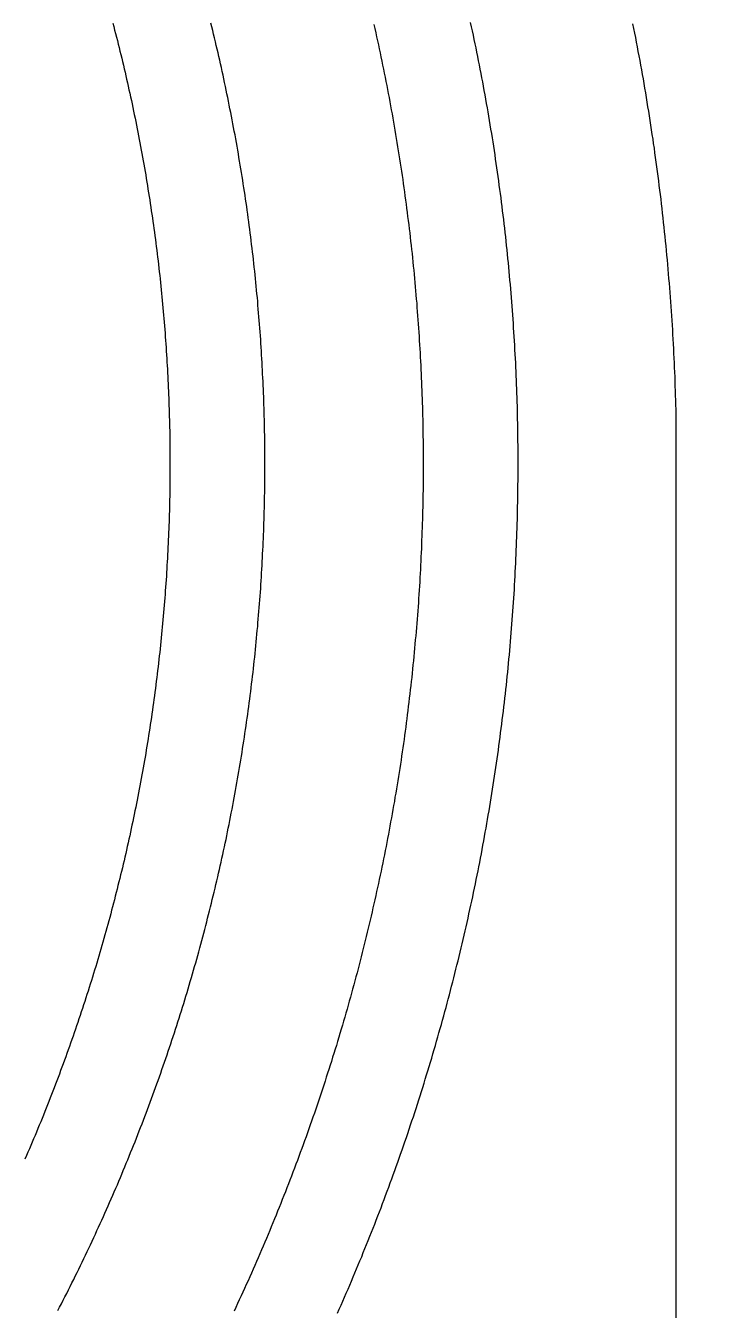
# Model space of a CAD drawing. Header units: inches. Extents: x -43479 to 56521, y -44741 to 59530.
# Drawn here: x 25006 to 25887, y 38047 to 39670 of the extents above; entities that cross this region are included whole.
import ezdxf

# ---------------------------------------------------------------- set-up
doc = ezdxf.new("R2010")
doc.units = ezdxf.units.IN
doc.header["$MEASUREMENT"] = 0

# ---------------------------------------------------------------- blocks, each defined once
blk = doc.blocks.new('kanishk_spiralEditV1')
for points in [[(5149.6, 2557.2), (5151.9, 2552.1), (5154.1, 2547), (5156.3, 2541.9), (5158.6, 2536.8), (5160.8, 2531.7), (5163, 2526.6), (5165.1, 2521.5), (5167.3, 2516.4), (5169.5, 2511.3), (5171.6, 2506.2), (5173.8, 2501.1), (5175.9, 2495.9), (5178, 2490.8), (5180.2, 2485.7), (5182.3, 2480.5), (5184.4, 2475.4), (5186.4, 2470.2), (5188.5, 2465.1), (5190.6, 2459.9), (5192.6, 2454.8), (5194.6, 2449.6), (5196.7, 2444.4), (5198.7, 2439.3), (5200.7, 2434.1), (5202.7, 2428.9), (5204.7, 2423.7), (5206.6, 2418.5), (5208.6, 2413.3), (5210.5, 2408.2), (5212.5, 2403), (5214.4, 2397.7), (5216.3, 2392.5), (5218.2, 2387.3), (5220.1, 2382.1), (5222, 2376.9), (5223.9, 2371.7), (5225.7, 2366.4), (5227.6, 2361.2), (5229.4, 2356), (5231.3, 2350.7), (5233.1, 2345.5), (5234.9, 2340.3), (5236.7, 2335), (5238.5, 2329.8), (5240.2, 2324.5), (5242, 2319.2), (5243.7, 2314), (5245.5, 2308.7), (5247.2, 2303.4), (5248.9, 2298.2), (5250.6, 2292.9), (5252.3, 2287.6), (5254, 2282.3), (5255.7, 2277.1), (5257.3, 2271.8), (5259, 2266.5), (5260.6, 2261.2), (5262.3, 2255.9), (5263.9, 2250.6), (5265.5, 2245.3), (5267.1, 2240), (5268.7, 2234.7), (5270.2, 2229.3), (5271.8, 2224), (5273.3, 2218.7), (5274.9, 2213.4), (5276.4, 2208), (5277.9, 2202.7), (5279.4, 2197.4), (5280.9, 2192.1), (5282.4, 2186.7), (5283.9, 2181.4), (5285.3, 2176), (5286.8, 2170.7), (5288.2, 2165.3), (5289.6, 2160), (5291.1, 2154.6), (5292.5, 2149.3), (5293.9, 2143.9), (5295.2, 2138.5), (5296.6, 2133.2), (5298, 2127.8), (5299.3, 2122.4), (5300.6, 2117.1), (5302, 2111.7), (5303.3, 2106.3), (5304.6, 2100.9), (5305.9, 2095.5), (5307.1, 2090.2), (5308.4, 2084.8), (5309.7, 2079.4), (5310.9, 2074), (5312.2, 2068.6), (5313.4, 2063.2), (5314.6, 2057.8), (5315.8, 2052.4), (5317, 2047), (5318.1, 2041.6), (5319.3, 2036.2), (5320.5, 2030.7), (5321.6, 2025.3), (5322.7, 2019.9), (5323.9, 2014.5), (5325, 2009.1), (5326.1, 2003.7), (5327.2, 1998.2), (5328.2, 1992.8), (5329.3, 1987.4), (5330.3, 1981.9), (5331.4, 1976.5), (5332.4, 1971.1), (5333.4, 1965.6), (5334.4, 1960.2), (5335.4, 1954.8), (5336.4, 1949.3), (5337.4, 1943.9), (5338.3, 1938.4), (5339.3, 1933), (5340.2, 1927.5), (5341.1, 1922.1), (5342.1, 1916.6), (5343, 1911.2), (5343.9, 1905.7), (5344.7, 1900.3), (5345.6, 1894.8), (5346.5, 1889.3), (5347.3, 1883.9), (5348.1, 1878.4), (5349, 1872.9), (5349.8, 1867.5), (5350.6, 1862), (5351.4, 1856.5), (5352.1, 1851.1), (5352.9, 1845.6), (5353.7, 1840.1), (5354.4, 1834.6), (5355.1, 1829.2), (5355.8, 1823.7), (5356.6, 1818.2), (5357.2, 1812.7), (5357.9, 1807.2), (5358.6, 1801.8), (5359.3, 1796.3), (5359.9, 1790.8), (5360.6, 1785.3), (5361.2, 1779.8), (5361.8, 1774.3), (5362.4, 1768.8), (5363, 1763.3), (5363.6, 1757.9), (5364.1, 1752.4), (5364.7, 1746.9), (5365.2, 1741.4), (5365.8, 1735.9), (5366.3, 1730.4), (5366.8, 1724.9), (5367.3, 1719.4), (5367.8, 1713.9), (5368.3, 1708.4), (5368.7, 1702.9), (5369.2, 1697.4), (5369.6, 1691.9), (5370.1, 1686.4), (5370.5, 1680.9), (5370.9, 1675.4), (5371.3, 1669.9), (5371.7, 1664.4), (5372, 1658.9), (5372.4, 1653.3), (5372.8, 1647.8), (5373.1, 1642.3), (5373.4, 1636.8), (5373.7, 1631.3), (5374, 1625.8), (5374.3, 1620.3), (5374.6, 1614.8), (5374.9, 1609.3), (5375.1, 1603.8), (5375.4, 1598.3), (5375.6, 1592.7), (5375.8, 1587.2), (5376, 1581.7), (5376.2, 1576.2), (5376.4, 1570.7), (5376.6, 1565.2), (5376.8, 1559.7), (5376.9, 1554.2), (5377.1, 1548.7), (5377.2, 1543.1), (5377.3, 1537.6), (5377.4, 1532.1), (5377.5, 1526.6), (5377.6, 1521.1), (5377.7, 1515.6), (5377.7, 1510.1), (5377.8, 1504.6), (5377.8, 1499), (5377.9, 1493.5), (5377.9, 1488), (5377.9, 1482.5), (5377.9, 1477), (5377.8, 1471.5), (5377.8, 1466), (5377.8, 1460.5), (5377.7, 1455), (5377.6, 1449.4), (5377.6, 1443.9), (5377.5, 1438.4), (5377.4, 1432.9), (5377.3, 1427.4), (5377.1, 1421.9), (5377, 1416.4), (5376.9, 1410.9), (5376.7, 1405.4), (5376.5, 1399.9), (5376.3, 1394.4), (5376.2, 1388.9), (5376, 1383.4), (5375.7, 1377.9), (5375.5, 1372.4), (5375.3, 1366.9), (5375, 1361.4), (5374.8, 1355.9), (5374.5, 1350.4), (5374.2, 1344.9), (5373.9, 1339.4), (5373.6, 1333.9), (5373.3, 1328.4), (5372.9, 1322.9), (5372.6, 1317.4), (5372.2, 1311.9), (5371.9, 1306.4), (5371.5, 1300.9), (5371.1, 1295.4), (5370.7, 1289.9), (5370.3, 1284.4), (5369.9, 1279), (5369.4, 1273.5), (5369, 1268), (5368.5, 1262.5), (5368.1, 1257), (5367.6, 1251.5), (5367.1, 1246.1), (5366.6, 1240.6), (5366.1, 1235.1), (5365.6, 1229.6), (5365, 1224.2), (5364.5, 1218.7), (5363.9, 1213.2), (5363.3, 1207.7), (5362.7, 1202.3), (5362.2, 1196.8), (5361.5, 1191.3), (5360.9, 1185.9), (5360.3, 1180.4), (5359.7, 1174.9), (5359, 1169.5), (5358.3, 1164), (5357.7, 1158.6), (5357, 1153.1), (5356.3, 1147.7), (5355.6, 1142.2), (5354.9, 1136.8), (5354.1, 1131.3), (5353.4, 1125.9), (5352.6, 1120.4), (5351.9, 1115), (5351.1, 1109.5), (5350.3, 1104.1), (5349.5, 1098.7), (5348.7, 1093.2), (5347.9, 1087.8), (5347, 1082.4), (5346.2, 1076.9), (5345.3, 1071.5), (5344.5, 1066.1), (5343.6, 1060.7), (5342.7, 1055.2), (5341.8, 1049.8), (5340.9, 1044.4), (5339.9, 1039), (5339, 1033.6), (5338.1, 1028.2), (5337.1, 1022.8), (5336.1, 1017.3), (5335.1, 1011.9), (5334.2, 1006.5), (5333.1, 1001.1), (5332.1, 995.7), (5331.1, 990.3), (5330.1, 985), (5329, 979.6), (5328, 974.2), (5326.9, 968.8), (5325.8, 963.4), (5324.7, 958), (5323.6, 952.7), (5322.5, 947.3), (5321.4, 941.9), (5320.2, 936.5), (5319.1, 931.2), (5317.9, 925.8)], [(4796.3, 2553.8), (4798.6, 2549.4), (4800.8, 2545.1), (4803.1, 2540.7), (4805.3, 2536.4), (4807.5, 2532), (4809.7, 2527.6), (4811.9, 2523.3), (4814.1, 2518.9), (4816.3, 2514.5), (4818.4, 2510.1), (4820.6, 2505.7), (4822.7, 2501.3), (4824.9, 2496.9), (4827, 2492.5), (4829.1, 2488.1), (4831.2, 2483.7), (4833.3, 2479.3), (4835.4, 2474.9), (4837.5, 2470.5), (4839.6, 2466), (4841.6, 2461.6), (4843.7, 2457.2), (4845.7, 2452.7), (4847.8, 2448.3), (4849.8, 2443.8), (4851.8, 2439.4), (4853.8, 2434.9), (4855.8, 2430.5), (4857.8, 2426), (4859.8, 2421.5), (4861.7, 2417.1), (4863.7, 2412.6), (4865.7, 2408.1), (4867.6, 2403.6), (4869.5, 2399.1), (4871.5, 2394.7), (4873.4, 2390.2), (4875.3, 2385.7), (4877.2, 2381.2), (4879, 2376.6), (4880.9, 2372.1), (4882.8, 2367.6), (4884.6, 2363.1), (4886.5, 2358.6), (4888.3, 2354.1), (4890.1, 2349.5), (4892, 2345), (4893.8, 2340.5), (4895.6, 2335.9), (4897.4, 2331.4), (4899.1, 2326.8), (4900.9, 2322.3), (4902.7, 2317.7), (4904.4, 2313.2), (4906.2, 2308.6), (4907.9, 2304.1), (4909.6, 2299.5), (4911.3, 2294.9), (4913, 2290.4), (4914.7, 2285.8), (4916.4, 2281.2), (4918.1, 2276.6), (4919.7, 2272), (4921.4, 2267.4), (4923, 2262.8), (4924.7, 2258.2), (4926.3, 2253.6), (4927.9, 2249), (4929.5, 2244.4), (4931.1, 2239.8), (4932.7, 2235.2), (4934.3, 2230.6), (4935.8, 2226), (4937.4, 2221.4), (4938.9, 2216.7), (4940.5, 2212.1), (4942, 2207.5), (4943.5, 2202.8), (4945, 2198.2), (4946.5, 2193.6), (4948, 2188.9), (4949.5, 2184.3), (4950.9, 2179.6), (4952.4, 2175), (4953.8, 2170.3), (4955.3, 2165.7), (4956.7, 2161), (4958.1, 2156.4), (4959.5, 2151.7), (4960.9, 2147), (4962.3, 2142.4), (4963.7, 2137.7), (4965.1, 2133), (4966.4, 2128.3), (4967.8, 2123.6), (4969.1, 2119), (4970.5, 2114.3), (4971.8, 2109.6), (4973.1, 2104.9), (4974.4, 2100.2), (4975.7, 2095.5), (4977, 2090.8), (4978.2, 2086.1), (4979.5, 2081.4), (4980.7, 2076.7), (4982, 2072), (4983.2, 2067.3), (4984.4, 2062.6), (4985.6, 2057.9), (4986.8, 2053.1), (4988, 2048.4), (4989.2, 2043.7), (4990.4, 2039), (4991.5, 2034.2), (4992.7, 2029.5), (4993.8, 2024.8), (4995, 2020), (4996.1, 2015.3), (4997.2, 2010.6), (4998.3, 2005.8), (4999.4, 2001.1), (5000.5, 1996.4), (5001.6, 1991.6), (5002.6, 1986.9), (5003.7, 1982.1), (5004.7, 1977.4), (5005.7, 1972.6), (5006.8, 1967.8), (5007.8, 1963.1), (5008.8, 1958.3), (5009.8, 1953.6), (5010.7, 1948.8), (5011.7, 1944), (5012.7, 1939.3), (5013.6, 1934.5), (5014.6, 1929.7), (5015.5, 1925), (5016.4, 1920.2), (5017.3, 1915.4), (5018.2, 1910.6), (5019.1, 1905.9), (5020, 1901.1), (5020.9, 1896.3), (5021.7, 1891.5), (5022.6, 1886.7), (5023.4, 1881.9), (5024.3, 1877.1), (5025.1, 1872.4), (5025.9, 1867.6), (5026.7, 1862.8), (5027.5, 1858), (5028.3, 1853.2), (5029, 1848.4), (5029.8, 1843.6), (5030.5, 1838.8), (5031.3, 1834), (5032, 1829.2), (5032.7, 1824.4), (5033.4, 1819.6), (5034.1, 1814.8), (5034.8, 1810), (5035.5, 1805.2), (5036.2, 1800.3), (5036.8, 1795.5), (5037.5, 1790.7), (5038.1, 1785.9), (5038.8, 1781.1), (5039.4, 1776.3), (5040, 1771.5), (5040.6, 1766.6), (5041.2, 1761.8), (5041.8, 1757), (5042.3, 1752.2), (5042.9, 1747.4), (5043.4, 1742.5), (5044, 1737.7), (5044.5, 1732.9), (5045, 1728.1), (5045.5, 1723.2), (5046, 1718.4), (5046.5, 1713.6), (5047, 1708.8), (5047.4, 1703.9), (5047.9, 1699.1), (5048.3, 1694.3), (5048.8, 1689.4), (5049.2, 1684.6), (5049.6, 1679.8), (5050, 1674.9), (5050.4, 1670.1), (5050.8, 1665.3), (5051.2, 1660.4), (5051.6, 1655.6), (5051.9, 1650.8), (5052.3, 1645.9), (5052.6, 1641.1), (5052.9, 1636.2), (5053.2, 1631.4), (5053.5, 1626.6), (5053.8, 1621.7), (5054.1, 1616.9), (5054.4, 1612.1), (5054.6, 1607.2), (5054.9, 1602.4), (5055.1, 1597.5), (5055.4, 1592.7), (5055.6, 1587.9), (5055.8, 1583), (5056, 1578.2), (5056.2, 1573.3), (5056.4, 1568.5), (5056.6, 1563.6), (5056.7, 1558.8), (5056.9, 1554), (5057, 1549.1), (5057.2, 1544.3), (5057.3, 1539.4), (5057.4, 1534.6), (5057.5, 1529.7), (5057.6, 1524.9), (5057.7, 1520.1), (5057.7, 1515.2), (5057.8, 1510.4), (5057.8, 1505.5), (5057.9, 1500.7), (5057.9, 1495.8), (5057.9, 1491), (5057.9, 1486.2), (5057.9, 1481.3), (5057.9, 1476.5), (5057.9, 1471.6), (5057.9, 1466.8), (5057.8, 1462), (5057.8, 1457.1), (5057.7, 1452.3), (5057.7, 1447.4), (5057.6, 1442.6), (5057.5, 1437.8), (5057.4, 1432.9), (5057.3, 1428.1), (5057.1, 1423.2), (5057, 1418.4), (5056.9, 1413.6), (5056.7, 1408.7), (5056.6, 1403.9), (5056.4, 1399.1), (5056.2, 1394.2), (5056, 1389.4), (5055.8, 1384.6), (5055.6, 1379.7), (5055.4, 1374.9), (5055.1, 1370.1), (5054.9, 1365.2), (5054.6, 1360.4), (5054.4, 1355.6), (5054.1, 1350.8), (5053.8, 1345.9), (5053.5, 1341.1), (5053.2, 1336.3), (5052.9, 1331.5), (5052.6, 1326.6), (5052.3, 1321.8), (5051.9, 1317), (5051.6, 1312.2), (5051.2, 1307.3), (5050.8, 1302.5), (5050.4, 1297.7), (5050, 1292.9), (5049.6, 1288.1), (5049.2, 1283.3), (5048.8, 1278.4), (5048.4, 1273.6), (5047.9, 1268.8), (5047.5, 1264), (5047, 1259.2), (5046.5, 1254.4), (5046, 1249.6), (5045.5, 1244.8), (5045, 1240), (5044.5, 1235.2), (5044, 1230.4), (5043.5, 1225.6), (5042.9, 1220.8), (5042.4, 1216), (5041.8, 1211.2), (5041.2, 1206.4), (5040.6, 1201.6), (5040, 1196.8), (5039.4, 1192), (5038.8, 1187.2), (5038.2, 1182.4), (5037.5, 1177.7), (5036.9, 1172.9), (5036.2, 1168.1), (5035.6, 1163.3), (5034.9, 1158.5), (5034.2, 1153.8), (5033.5, 1149), (5032.8, 1144.2), (5032.1, 1139.4), (5031.4, 1134.7), (5030.6, 1129.9), (5029.9, 1125.1), (5029.1, 1120.4), (5028.4, 1115.6), (5027.6, 1110.8), (5026.8, 1106.1), (5026, 1101.3), (5025.2, 1096.6), (5024.4, 1091.8), (5023.6, 1087.1), (5022.7, 1082.3), (5021.9, 1077.6), (5021, 1072.8), (5020.2, 1068.1), (5019.3, 1063.3), (5018.4, 1058.6), (5017.5, 1053.8), (5016.6, 1049.1), (5015.7, 1044.4), (5014.8, 1039.6), (5013.8, 1034.9), (5012.9, 1030.2), (5011.9, 1025.5), (5011, 1020.7), (5010, 1016), (5009, 1011.3), (5008, 1006.6), (5007, 1001.9), (5006, 997.2), (5005, 992.4), (5004, 987.7), (5002.9, 983), (5001.9, 978.3), (5000.8, 973.6), (4999.7, 968.9), (4998.7, 964.2), (4997.6, 959.6), (4996.5, 954.9), (4995.4, 950.2), (4994.2, 945.5), (4993.1, 940.8), (4992, 936.1), (4990.8, 931.5), (4989.7, 926.8)], [(4865.8, 926.7), (4866.9, 931.1), (4868.1, 935.5), (4869.2, 939.9), (4870.4, 944.4), (4871.5, 948.8), (4872.6, 953.2), (4873.7, 957.6), (4874.8, 962.1), (4875.9, 966.5), (4877, 970.9), (4878, 975.4), (4879.1, 979.8), (4880.1, 984.3), (4881.2, 988.7), (4882.2, 993.2), (4883.2, 997.6), (4884.2, 1002.1), (4885.2, 1006.5), (4886.2, 1011), (4887.2, 1015.4), (4888.2, 1019.9), (4889.2, 1024.4), (4890.1, 1028.8), (4891.1, 1033.3), (4892, 1037.8), (4892.9, 1042.2), (4893.8, 1046.7), (4894.8, 1051.2), (4895.7, 1055.7), (4896.5, 1060.2), (4897.4, 1064.6), (4898.3, 1069.1), (4899.2, 1073.6), (4900, 1078.1), (4900.9, 1082.6), (4901.7, 1087.1), (4902.5, 1091.6), (4903.3, 1096.1), (4904.1, 1100.6), (4904.9, 1105.1), (4905.7, 1109.6), (4906.5, 1114.1), (4907.3, 1118.6), (4908, 1123.1), (4908.8, 1127.6), (4909.5, 1132.1), (4910.2, 1136.6), (4911, 1141.2), (4911.7, 1145.7), (4912.4, 1150.2), (4913.1, 1154.7), (4913.8, 1159.2), (4914.4, 1163.8), (4915.1, 1168.3), (4915.8, 1172.8), (4916.4, 1177.4), (4917, 1181.9), (4917.7, 1186.4), (4918.3, 1190.9), (4918.9, 1195.5), (4919.5, 1200), (4920.1, 1204.6), (4920.7, 1209.1), (4921.2, 1213.6), (4921.8, 1218.2), (4922.3, 1222.7), (4922.9, 1227.3), (4923.4, 1231.8), (4923.9, 1236.4), (4924.5, 1240.9), (4925, 1245.5), (4925.4, 1250), (4925.9, 1254.6), (4926.4, 1259.1), (4926.9, 1263.7), (4927.3, 1268.2), (4927.8, 1272.8), (4928.2, 1277.4), (4928.6, 1281.9), (4929.1, 1286.5), (4929.5, 1291), (4929.9, 1295.6), (4930.3, 1300.2), (4930.6, 1304.7), (4931, 1309.3), (4931.4, 1313.9), (4931.7, 1318.4), (4932.1, 1323), (4932.4, 1327.6), (4932.7, 1332.2), (4933, 1336.7), (4933.3, 1341.3), (4933.6, 1345.9), (4933.9, 1350.5), (4934.2, 1355), (4934.4, 1359.6), (4934.7, 1364.2), (4934.9, 1368.8), (4935.2, 1373.3), (4935.4, 1377.9), (4935.6, 1382.5), (4935.8, 1387.1), (4936, 1391.7), (4936.2, 1396.2), (4936.4, 1400.8), (4936.6, 1405.4), (4936.7, 1410), (4936.9, 1414.6), (4937, 1419.2), (4937.1, 1423.7), (4937.3, 1428.3), (4937.4, 1432.9), (4937.5, 1437.5), (4937.6, 1442.1), (4937.7, 1446.7), (4937.7, 1451.3), (4937.8, 1455.9), (4937.8, 1460.4), (4937.9, 1465), (4937.9, 1469.6), (4938, 1474.2), (4938, 1478.8), (4938, 1483.4), (4938, 1488), (4938, 1492.6), (4937.9, 1497.2), (4937.9, 1501.8), (4937.9, 1506.4), (4937.8, 1510.9), (4937.7, 1515.5), (4937.7, 1520.1), (4937.6, 1524.7), (4937.5, 1529.3), (4937.4, 1533.9), (4937.3, 1538.5), (4937.2, 1543.1), (4937, 1547.7), (4936.9, 1552.3), (4936.8, 1556.9), (4936.6, 1561.4), (4936.4, 1566), (4936.3, 1570.6), (4936.1, 1575.2), (4935.9, 1579.8), (4935.7, 1584.4), (4935.4, 1589), (4935.2, 1593.6), (4935, 1598.2), (4934.7, 1602.8), (4934.5, 1607.4), (4934.2, 1611.9), (4934, 1616.5), (4933.7, 1621.1), (4933.4, 1625.7), (4933.1, 1630.3), (4932.8, 1634.9), (4932.4, 1639.5), (4932.1, 1644.1), (4931.8, 1648.6), (4931.4, 1653.2), (4931.1, 1657.8), (4930.7, 1662.4), (4930.3, 1667), (4929.9, 1671.6), (4929.5, 1676.1), (4929.1, 1680.7), (4928.7, 1685.3), (4928.3, 1689.9), (4927.8, 1694.5), (4927.4, 1699), (4926.9, 1703.6), (4926.5, 1708.2), (4926, 1712.8), (4925.5, 1717.4), (4925, 1721.9), (4924.5, 1726.5), (4924, 1731.1), (4923.5, 1735.6), (4922.9, 1740.2), (4922.4, 1744.8), (4921.8, 1749.4), (4921.3, 1753.9), (4920.7, 1758.5), (4920.1, 1763.1), (4919.5, 1767.6), (4918.9, 1772.2), (4918.3, 1776.8), (4917.7, 1781.3), (4917.1, 1785.9), (4916.4, 1790.4), (4915.8, 1795), (4915.1, 1799.6), (4914.5, 1804.1), (4913.8, 1808.7), (4913.1, 1813.2), (4912.4, 1817.8), (4911.7, 1822.3), (4911, 1826.9), (4910.3, 1831.4), (4909.5, 1836), (4908.8, 1840.5), (4908, 1845.1), (4907.3, 1849.6), (4906.5, 1854.2), (4905.7, 1858.7), (4904.9, 1863.3), (4904.1, 1867.8), (4903.3, 1872.3), (4902.5, 1876.9), (4901.6, 1881.4), (4900.8, 1885.9), (4900, 1890.5), (4899.1, 1895), (4898.2, 1899.5), (4897.4, 1904), (4896.5, 1908.6), (4895.6, 1913.1), (4894.7, 1917.6), (4893.7, 1922.1), (4892.8, 1926.7), (4891.9, 1931.2), (4890.9, 1935.7), (4890, 1940.2), (4889, 1944.7), (4888.1, 1949.2), (4887.1, 1953.7), (4886.1, 1958.2), (4885.1, 1962.7), (4884.1, 1967.2), (4883, 1971.7), (4882, 1976.2), (4881, 1980.7), (4879.9, 1985.2), (4878.9, 1989.7), (4877.8, 1994.2), (4876.7, 1998.7), (4875.6, 2003.2), (4874.5, 2007.7), (4873.4, 2012.1), (4872.3, 2016.6), (4871.2, 2021.1), (4870.1, 2025.6), (4868.9, 2030.1), (4867.8, 2034.5), (4866.6, 2039), (4865.4, 2043.5), (4864.3, 2047.9), (4863.1, 2052.4), (4861.9, 2056.8), (4860.7, 2061.3), (4859.4, 2065.8), (4858.2, 2070.2), (4857, 2074.7), (4855.7, 2079.1), (4854.5, 2083.6), (4853.2, 2088), (4851.9, 2092.4), (4850.6, 2096.9), (4849.3, 2101.3), (4848, 2105.7), (4846.7, 2110.2), (4845.4, 2114.6), (4844.1, 2119), (4842.7, 2123.5), (4841.4, 2127.9), (4840, 2132.3), (4838.7, 2136.7), (4837.3, 2141.1), (4835.9, 2145.5), (4834.5, 2149.9), (4833.1, 2154.3), (4831.7, 2158.7), (4830.3, 2163.1), (4828.8, 2167.5), (4827.4, 2171.9), (4825.9, 2176.3), (4824.5, 2180.7), (4823, 2185.1), (4821.5, 2189.5), (4820, 2193.9), (4818.5, 2198.2), (4817, 2202.6), (4815.5, 2207), (4814, 2211.3), (4812.4, 2215.7), (4810.9, 2220.1), (4809.3, 2224.4), (4807.8, 2228.8), (4806.2, 2233.1), (4804.6, 2237.5), (4803, 2241.8), (4801.4, 2246.2), (4799.8, 2250.5), (4798.2, 2254.9), (4796.6, 2259.2), (4795, 2263.5), (4793.3, 2267.8), (4791.7, 2272.2), (4790, 2276.5), (4788.3, 2280.8), (4786.6, 2285.1), (4784.9, 2289.4), (4783.2, 2293.7), (4781.5, 2298), (4779.8, 2302.3), (4778.1, 2306.6), (4776.4, 2310.9), (4774.6, 2315.2), (4772.9, 2319.5), (4771.1, 2323.8), (4769.3, 2328.1), (4767.5, 2332.3), (4765.7, 2336.6), (4763.9, 2340.9), (4762.1, 2345.2), (4760.3, 2349.4), (4758.5, 2353.7), (4756.7, 2357.9), (4754.8, 2362.2)], [(5195.6, 928.6), (5196.8, 933.7), (5197.9, 938.8), (5199.1, 943.9), (5200.2, 949), (5201.3, 954.2), (5202.4, 959.3), (5203.5, 964.4), (5204.6, 969.5), (5205.6, 974.6), (5206.7, 979.8), (5207.7, 984.9), (5208.8, 990), (5209.8, 995.2), (5210.8, 1000.3), (5211.8, 1005.5), (5212.8, 1010.6), (5213.8, 1015.8), (5214.8, 1020.9), (5215.8, 1026.1), (5216.7, 1031.2), (5217.6, 1036.4), (5218.6, 1041.5), (5219.5, 1046.7), (5220.4, 1051.8), (5221.3, 1057), (5222.2, 1062.2), (5223.1, 1067.3), (5223.9, 1072.5), (5224.8, 1077.7), (5225.6, 1082.9), (5226.5, 1088), (5227.3, 1093.2), (5228.1, 1098.4), (5228.9, 1103.6), (5229.7, 1108.8), (5230.5, 1113.9), (5231.2, 1119.1), (5232, 1124.3), (5232.7, 1129.5), (5233.5, 1134.7), (5234.2, 1139.9), (5234.9, 1145.1), (5235.6, 1150.3), (5236.3, 1155.5), (5237, 1160.7), (5237.7, 1165.9), (5238.3, 1171.1), (5239, 1176.3), (5239.6, 1181.5), (5240.2, 1186.7), (5240.9, 1191.9), (5241.5, 1197.2), (5242.1, 1202.4), (5242.6, 1207.6), (5243.2, 1212.8), (5243.8, 1218), (5244.3, 1223.2), (5244.9, 1228.5), (5245.4, 1233.7), (5245.9, 1238.9), (5246.4, 1244.1), (5246.9, 1249.4), (5247.4, 1254.6), (5247.9, 1259.8), (5248.3, 1265.1), (5248.8, 1270.3), (5249.2, 1275.5), (5249.7, 1280.8), (5250.1, 1286), (5250.5, 1291.2), (5250.9, 1296.5), (5251.3, 1301.7), (5251.7, 1306.9), (5252, 1312.2), (5252.4, 1317.4), (5252.7, 1322.7), (5253, 1327.9), (5253.4, 1333.1), (5253.7, 1338.4), (5254, 1343.6), (5254.3, 1348.9), (5254.5, 1354.1), (5254.8, 1359.4), (5255.1, 1364.6), (5255.3, 1369.9), (5255.5, 1375.1), (5255.8, 1380.4), (5256, 1385.6), (5256.2, 1390.9), (5256.4, 1396.1), (5256.5, 1401.4), (5256.7, 1406.6), (5256.9, 1411.9), (5257, 1417.2), (5257.1, 1422.4), (5257.3, 1427.7), (5257.4, 1432.9), (5257.5, 1438.2), (5257.6, 1443.4), (5257.6, 1448.7), (5257.7, 1454), (5257.8, 1459.2), (5257.8, 1464.5), (5257.9, 1469.7), (5257.9, 1475), (5257.9, 1480.2), (5257.9, 1485.5), (5257.9, 1490.8), (5257.9, 1496), (5257.8, 1501.3), (5257.8, 1506.5), (5257.7, 1511.8), (5257.7, 1517.1), (5257.6, 1522.3), (5257.5, 1527.6), (5257.4, 1532.9), (5257.3, 1538.1), (5257.2, 1543.4), (5257.1, 1548.6), (5256.9, 1553.9), (5256.8, 1559.2), (5256.6, 1564.4), (5256.4, 1569.7), (5256.2, 1574.9), (5256, 1580.2), (5255.8, 1585.5), (5255.6, 1590.7), (5255.4, 1596), (5255.1, 1601.2), (5254.9, 1606.5), (5254.6, 1611.8), (5254.4, 1617), (5254.1, 1622.3), (5253.8, 1627.5), (5253.5, 1632.8), (5253.2, 1638.1), (5252.8, 1643.3), (5252.5, 1648.6), (5252.1, 1653.8), (5251.8, 1659.1), (5251.4, 1664.3), (5251, 1669.6), (5250.6, 1674.8), (5250.2, 1680.1), (5249.8, 1685.3), (5249.4, 1690.6), (5248.9, 1695.8), (5248.5, 1701.1), (5248, 1706.3), (5247.5, 1711.6), (5247.1, 1716.8), (5246.6, 1722.1), (5246.1, 1727.3), (5245.5, 1732.6), (5245, 1737.8), (5244.5, 1743.1), (5243.9, 1748.3), (5243.4, 1753.5), (5242.8, 1758.8), (5242.2, 1764), (5241.6, 1769.3), (5241, 1774.5), (5240.4, 1779.7), (5239.8, 1785), (5239.1, 1790.2), (5238.5, 1795.4), (5237.8, 1800.7), (5237.2, 1805.9), (5236.5, 1811.1), (5235.8, 1816.4), (5235.1, 1821.6), (5234.4, 1826.8), (5233.7, 1832), (5232.9, 1837.3), (5232.2, 1842.5), (5231.4, 1847.7), (5230.6, 1852.9), (5229.9, 1858.1), (5229.1, 1863.4), (5228.3, 1868.6), (5227.5, 1873.8), (5226.6, 1879), (5225.8, 1884.2), (5225, 1889.4), (5224.1, 1894.6), (5223.2, 1899.8), (5222.3, 1905), (5221.5, 1910.2), (5220.6, 1915.4), (5219.6, 1920.6), (5218.7, 1925.8), (5217.8, 1931), (5216.8, 1936.2), (5215.9, 1941.4), (5214.9, 1946.6), (5213.9, 1951.8), (5213, 1957), (5212, 1962.2), (5211, 1967.4), (5209.9, 1972.5), (5208.9, 1977.7), (5207.9, 1982.9), (5206.8, 1988.1), (5205.7, 1993.2), (5204.7, 1998.4), (5203.6, 2003.6), (5202.5, 2008.8), (5201.4, 2013.9), (5200.3, 2019.1), (5199.1, 2024.2), (5198, 2029.4), (5196.8, 2034.6), (5195.7, 2039.7), (5194.5, 2044.9), (5193.3, 2050), (5192.1, 2055.2), (5190.9, 2060.3), (5189.7, 2065.5), (5188.5, 2070.6), (5187.2, 2075.7), (5186, 2080.9), (5184.7, 2086), (5183.5, 2091.1), (5182.2, 2096.3), (5180.9, 2101.4), (5179.6, 2106.5), (5178.3, 2111.6), (5176.9, 2116.8), (5175.6, 2121.9), (5174.3, 2127), (5172.9, 2132.1), (5171.5, 2137.2), (5170.2, 2142.3), (5168.8, 2147.4), (5167.4, 2152.5), (5166, 2157.6), (5164.5, 2162.7), (5163.1, 2167.8), (5161.7, 2172.9), (5160.2, 2178), (5158.8, 2183.1), (5157.3, 2188.1), (5155.8, 2193.2), (5154.3, 2198.3), (5152.8, 2203.4), (5151.3, 2208.4), (5149.7, 2213.5), (5148.2, 2218.6), (5146.7, 2223.6), (5145.1, 2228.7), (5143.5, 2233.7), (5141.9, 2238.8), (5140.4, 2243.8), (5138.8, 2248.9), (5137.1, 2253.9), (5135.5, 2258.9), (5133.9, 2264), (5132.2, 2269), (5130.6, 2274), (5128.9, 2279.1), (5127.2, 2284.1), (5125.5, 2289.1), (5123.9, 2294.1), (5122.1, 2299.1), (5120.4, 2304.1), (5118.7, 2309.2), (5117, 2314.2), (5115.2, 2319.2), (5113.4, 2324.1), (5111.7, 2329.1), (5109.9, 2334.1), (5108.1, 2339.1), (5106.3, 2344.1), (5104.5, 2349.1), (5102.6, 2354), (5100.8, 2359), (5099, 2364), (5097.1, 2368.9), (5095.2, 2373.9), (5093.4, 2378.9), (5091.5, 2383.8), (5089.6, 2388.8), (5087.7, 2393.7), (5085.8, 2398.6), (5083.8, 2403.6), (5081.9, 2408.5), (5079.9, 2413.4), (5078, 2418.4), (5076, 2423.3), (5074, 2428.2), (5072, 2433.1), (5070, 2438), (5068, 2442.9), (5066, 2447.8), (5064, 2452.7), (5061.9, 2457.6), (5059.9, 2462.5), (5057.8, 2467.4), (5055.7, 2472.3), (5053.6, 2477.1), (5051.5, 2482), (5049.4, 2486.9), (5047.3, 2491.7), (5045.2, 2496.6), (5043.1, 2501.5), (5040.9, 2506.3), (5038.8, 2511.2), (5036.6, 2516), (5034.4, 2520.8), (5032.2, 2525.7), (5030, 2530.5), (5027.8, 2535.3), (5025.6, 2540.1), (5023.4, 2545), (5021.1, 2549.8), (5018.9, 2554.6)], [(5522.6, 927.6), (5523.7, 933.4), (5524.9, 939.2), (5526, 945), (5527.1, 950.8), (5528.2, 956.6), (5529.3, 962.4), (5530.4, 968.2), (5531.5, 974), (5532.5, 979.8), (5533.6, 985.6), (5534.6, 991.5), (5535.7, 997.3), (5536.7, 1003.1), (5537.7, 1008.9), (5538.7, 1014.8), (5539.6, 1020.6), (5540.6, 1026.4), (5541.5, 1032.3), (5542.5, 1038.1), (5543.4, 1043.9), (5544.3, 1049.8), (5545.2, 1055.6), (5546.1, 1061.5), (5547, 1067.3), (5547.9, 1073.2), (5548.7, 1079), (5549.6, 1084.9), (5550.4, 1090.7), (5551.2, 1096.6), (5552, 1102.5), (5552.8, 1108.3), (5553.6, 1114.2), (5554.3, 1120.1), (5555.1, 1125.9), (5555.8, 1131.8), (5556.6, 1137.7), (5557.3, 1143.5), (5558, 1149.4), (5558.7, 1155.3), (5559.4, 1161.2), (5560, 1167), (5560.7, 1172.9), (5561.3, 1178.8), (5562, 1184.7), (5562.6, 1190.6), (5563.2, 1196.5), (5563.8, 1202.4), (5564.4, 1208.2), (5564.9, 1214.1), (5565.5, 1220), (5566.1, 1225.9), (5566.6, 1231.8), (5567.1, 1237.7), (5567.6, 1243.6), (5568.1, 1249.5), (5568.6, 1255.4), (5569.1, 1261.3), (5569.5, 1267.2), (5570, 1273.1), (5570.4, 1279), (5570.8, 1284.9), (5571.2, 1290.9), (5571.6, 1296.8), (5572, 1302.7), (5572.4, 1308.6), (5572.8, 1314.5), (5573.1, 1320.4), (5573.4, 1326.3), (5573.8, 1332.2), (5574.1, 1338.2), (5574.4, 1344.1), (5574.7, 1350), (5574.9, 1355.9), (5575.2, 1361.8), (5575.4, 1367.8), (5575.7, 1373.7), (5575.9, 1379.6), (5576.1, 1385.5), (5576.3, 1391.4), (5576.5, 1397.4), (5576.7, 1403.3), (5576.8, 1409.2), (5577, 1415.1), (5577.1, 1421.1), (5577.3, 1427), (5577.3, 4777)]]:
    blk.add_lwpolyline(points)

msp = doc.modelspace()

# ---------------------------------------------------------------- linework, layer by layer
msp.add_circle((6520.5, 9529.6), 50000)

# ---------------------------------------------------------------- block references
at = {"xscale": -1, "rotation": 180}
msp.add_blockref('kanishk_spiralEditV1', (20250, 40600), dxfattribs=at)

doc.saveas('drawing.dxf')
